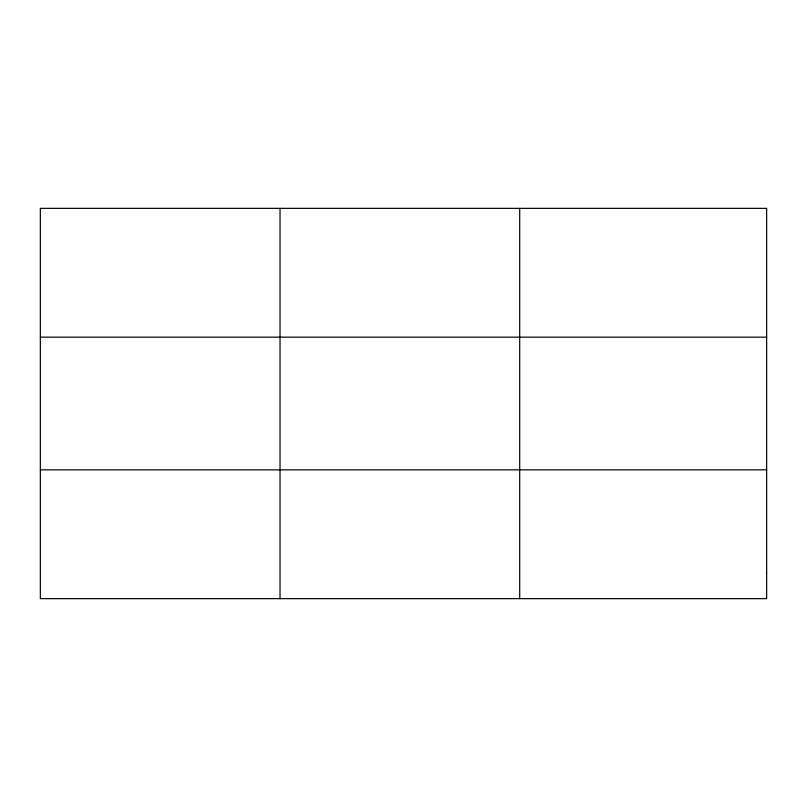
<?xml version="1.0" encoding="UTF-8"?>
<svg xmlns="http://www.w3.org/2000/svg" width="807" height="807" viewBox="0 0 807 807"><rect width="100%" height="100%" fill="white"/><g stroke="black" fill="none" stroke-linecap="round" stroke-linejoin="round"><path stroke-width="1.21" d="M280.029 598.643L280.029 208.357M519.708 598.643L519.708 208.357M40.35 337.155L766.65 337.155M40.35 469.845L766.65 469.845M766.65 572.889L766.65 598.643L40.35 598.643L40.35 208.357L766.65 208.357L766.65 572.889"/></g></svg>
